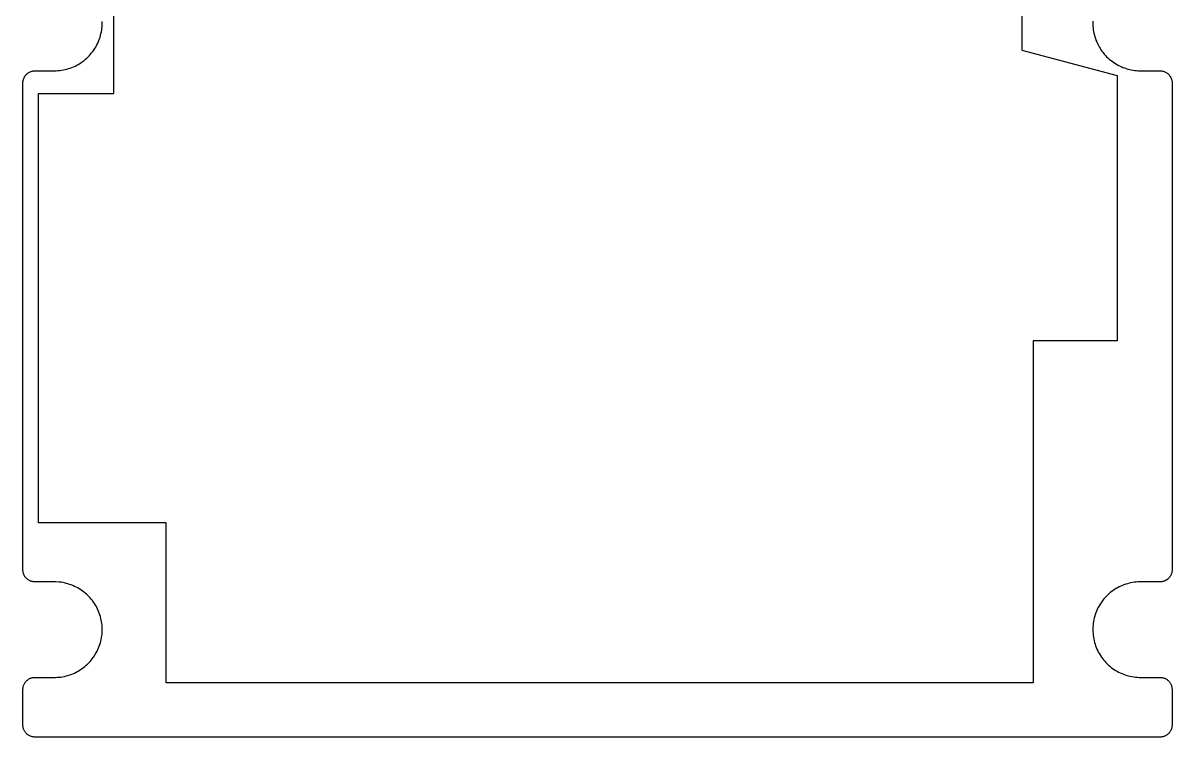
# Model space of a CAD drawing. Extents: x 14 to 158, y 771 to 1204.
# Drawn here: x 14 to 158.5, y 771.1 to 860.8 of the extents above; entities that cross this region are included whole.
import ezdxf

# ---------------------------------------------------------------- set-up
doc = ezdxf.new("R2010")
doc.units = 0

msp = doc.modelspace()

# ---------------------------------------------------------------- linework, layer by layer
at = {"layer": 'Middle'}
for p, q in [((139.565, 899.939), (139.565, 857.419)), ((25.4381, 851.978), (25.4381, 869.35)), ((23.971104, 860.596983), (23.9711, 861.042)), ((148.507378, 861.091816), (148.508, 860.648)), ((23.769354, 859.282452), (23.819792, 859.499971)), ((23.819792, 859.499971), (23.867082, 859.717482)), ((23.867082, 859.717482), (23.908078, 859.93814)), ((23.908078, 859.93814), (23.930189, 860.155659)), ((23.930189, 860.155659), (23.955368, 860.379472)), ((23.955368, 860.379472), (23.971104, 860.596983)), ((148.508, 860.648), (148.523737, 860.430489)), ((148.523737, 860.430489), (148.539473, 860.20352)), ((148.539473, 860.20352), (148.564651, 859.986009)), ((148.564651, 859.986009), (148.646618, 859.550988)), ((148.646618, 859.550988), (148.70335, 859.333469)), ((23.268215, 858.024669), (23.375401, 858.232722)), ((23.375401, 858.232722), (23.469965, 858.434472)), ((23.469965, 858.434472), (23.56139, 858.64568)), ((23.56139, 858.64568), (23.633859, 858.853733)), ((23.633859, 858.853733), (23.706328, 859.064941)), ((23.706328, 859.064941), (23.769354, 859.282452)), ((148.70335, 859.333469), (148.756935, 859.112811)), ((148.756935, 859.112811), (148.832551, 858.90475)), ((148.832551, 858.90475), (148.905101, 858.69355)), ((148.905101, 858.69355), (148.993362, 858.485489)), ((148.993362, 858.485489), (149.081632, 858.274281)), ((149.081632, 858.274281), (149.289685, 857.870781)), ((22.196422, 856.580897), (22.357193, 856.741668)), ((22.357193, 856.741668), (22.502203, 856.911889)), ((22.502203, 856.911889), (22.647205, 857.07897)), ((22.647205, 857.07897), (22.785912, 857.258649)), ((22.785912, 857.258649), (22.915153, 857.441483)), ((22.915153, 857.441483), (23.044402, 857.627472)), ((23.044402, 857.627472), (23.164193, 857.829222)), ((23.164193, 857.829222), (23.268215, 858.024669)), ((139.565, 857.419), (151.5702, 854.244)), ((149.289685, 857.870781), (149.412623, 857.678489)), ((149.412623, 857.678489), (149.532414, 857.48305)), ((149.532414, 857.48305), (149.661663, 857.297061)), ((149.661663, 857.297061), (149.800362, 857.12053)), ((149.800362, 857.12053), (149.945372, 856.943999)), ((149.945372, 856.943999), (150.090382, 856.77377)), ((150.090382, 856.77377), (150.244842, 856.612999)), ((150.244842, 856.612999), (150.405613, 856.458531)), ((19.750203, 855.111924), (19.961411, 855.174951)), ((19.961411, 855.174951), (20.169464, 855.25691)), ((20.169464, 855.25691), (20.572964, 855.433441)), ((20.572964, 855.433441), (20.768411, 855.531168)), ((20.768411, 855.531168), (20.960703, 855.644648)), ((20.960703, 855.644648), (21.15615, 855.754981)), ((21.15615, 855.754981), (21.342139, 855.877919)), ((21.342139, 855.877919), (21.695201, 856.136417)), ((21.695201, 856.136417), (21.87488, 856.281419)), ((21.87488, 856.281419), (22.035651, 856.426429)), ((22.035651, 856.426429), (22.196422, 856.580897)), ((150.405613, 856.458531), (150.572686, 856.313529)), ((150.572686, 856.313529), (150.742915, 856.168519)), ((150.742915, 856.168519), (150.922602, 856.029812)), ((150.922602, 856.029812), (151.099133, 855.903718)), ((151.099133, 855.903718), (151.285122, 855.78078)), ((151.285122, 855.78078), (151.471111, 855.6673)), ((151.471111, 855.6673), (151.663403, 855.553812)), ((151.663403, 855.553812), (151.865153, 855.45924)), ((151.865153, 855.45924), (152.066903, 855.36152)), ((152.066903, 855.36152), (152.268653, 855.27325)), ((152.268653, 855.27325), (152.479861, 855.200782)), ((152.479861, 855.200782), (152.687914, 855.128313)), ((14.038378, 853.64322), (14.063557, 853.722064)), ((14.063557, 853.722064), (14.085588, 853.804023)), ((14.085588, 853.804023), (14.110766, 853.885982)), ((14.110766, 853.885982), (14.14232, 853.958532)), ((14.14232, 853.958532), (14.183316, 854.037295)), ((14.183316, 854.037295), (14.224311, 854.109844)), ((14.224311, 854.109844), (14.265307, 854.176018)), ((14.265307, 854.176018), (14.312597, 854.248487)), ((14.312597, 854.248487), (14.369329, 854.311513)), ((14.369329, 854.311513), (14.426061, 854.377687)), ((14.426061, 854.377687), (14.482793, 854.434419)), ((14.482793, 854.434419), (14.54582, 854.491152)), ((14.54582, 854.491152), (14.611994, 854.544736)), ((14.611994, 854.544736), (14.684463, 854.595174)), ((14.684463, 854.595174), (14.756931, 854.636169)), ((14.756931, 854.636169), (14.8294, 854.674018)), ((14.8294, 854.674018), (14.901868, 854.715013)), ((14.901868, 854.715013), (14.980712, 854.746567)), ((14.980712, 854.746567), (15.053181, 854.771745)), ((15.053181, 854.771745), (15.13514, 854.796924)), ((15.13514, 854.796924), (15.217099, 854.81266)), ((15.217099, 854.81266), (15.305368, 854.828397)), ((15.305368, 854.828397), (15.384132, 854.837839)), ((15.384132, 854.837839), (15.466099, 854.844295)), ((15.466099, 854.844295), (18.2024, 854.844)), ((18.2024, 854.844), (18.426213, 854.859737)), ((18.426213, 854.859737), (18.653182, 854.875473)), ((18.653182, 854.875473), (18.870701, 854.910174)), ((18.870701, 854.910174), (19.09767, 854.948022)), ((19.09767, 854.948022), (19.315181, 854.989018)), ((19.315181, 854.989018), (19.532692, 855.04575)), ((19.532692, 855.04575), (19.750203, 855.111924)), ((151.5702, 854.244), (151.57, 820.937)), ((152.687914, 855.128313), (152.899122, 855.062139)), ((152.899122, 855.062139), (153.116633, 855.005407)), ((153.116633, 855.005407), (153.334144, 854.958117)), ((153.334144, 854.958117), (153.561113, 854.917121)), ((153.561113, 854.917121), (153.778624, 854.885568)), ((153.778624, 854.885568), (154.002437, 854.860389)), ((154.002437, 854.860389), (154.229406, 854.844653)), ((154.229406, 854.844653), (156.997, 854.844)), ((156.997, 854.844), (157.08527, 854.837544)), ((157.08527, 854.837544), (157.167229, 854.828102)), ((157.167229, 854.828102), (157.25549, 854.812366)), ((157.25549, 854.812366), (157.337457, 854.796629)), ((157.337457, 854.796629), (157.41622, 854.771451)), ((157.41622, 854.771451), (157.48877, 854.746272)), ((157.48877, 854.746272), (157.570729, 854.714719)), ((157.570729, 854.714719), (157.643197, 854.683165)), ((157.643197, 854.683165), (157.725164, 854.642169)), ((157.725164, 854.642169), (157.788191, 854.594879)), ((157.788191, 854.594879), (157.860659, 854.544442)), ((157.860659, 854.544442), (157.926833, 854.497151)), ((157.926833, 854.497151), (157.98986, 854.440419)), ((157.98986, 854.440419), (158.046592, 854.377393)), ((158.046592, 854.377393), (158.112766, 854.320661)), ((158.112766, 854.320661), (158.160056, 854.254487)), ((158.160056, 854.254487), (158.207347, 854.181937)), ((158.207347, 854.181937), (158.257784, 854.109469)), ((158.257784, 854.109469), (158.295632, 854.036919)), ((158.295632, 854.036919), (158.330333, 853.964451)), ((158.330333, 853.964451), (158.368182, 853.891982)), ((158.368182, 853.891982), (158.39336, 853.810015)), ((158.39336, 853.810015), (158.418539, 853.731252)), ((158.418539, 853.731252), (158.434275, 853.649293)), ((14.0132, 853.473), (14.028936, 853.561262)), ((14.013235, 792.020712), (14.0132, 853.473)), ((14.028936, 853.561262), (14.038378, 853.64322)), ((158.434275, 853.649293), (158.450012, 853.570449)), ((158.450012, 853.570449), (158.465748, 853.482179)), ((158.465748, 853.482179), (158.465, 792.028)), ((15.9626, 798.05), (15.9626, 851.978)), ((15.9626, 851.978), (25.4381, 851.978)), ((151.57, 820.937), (141.003, 820.937)), ((141.003, 820.937), (141.003, 777.961)), ((32.0095, 798.05), (15.9626, 798.05)), ((32.0095, 777.961), (32.0095, 798.05)), ((14.022677, 791.938753), (14.013235, 792.020712)), ((14.038414, 791.850484), (14.022677, 791.938753)), ((14.05415, 791.768525), (14.038414, 791.850484)), ((14.079328, 791.689681), (14.05415, 791.768525)), ((14.10136, 791.607722), (14.079328, 791.689681)), ((14.136061, 791.535253), (14.10136, 791.607722)), ((158.376714, 791.618084), (158.345161, 791.545616)), ((158.401893, 791.696928), (158.376714, 791.618084)), ((158.423924, 791.778895), (158.401893, 791.696928)), ((158.43966, 791.857739), (158.423924, 791.778895)), ((158.458544, 791.949156), (158.43966, 791.857739)), ((158.465, 792.028), (158.458544, 791.949156)), ((14.173909, 791.462785), (14.136061, 791.535253)), ((14.214904, 791.380826), (14.173909, 791.462785)), ((14.2559, 791.317799), (14.214904, 791.380826)), ((14.30319, 791.245331), (14.2559, 791.317799)), ((14.359922, 791.179157), (14.30319, 791.245331)), ((14.41036, 791.11613), (14.359922, 791.179157)), ((14.473387, 791.059398), (14.41036, 791.11613)), ((14.539561, 791.002666), (14.473387, 791.059398)), ((14.602587, 790.945934), (14.539561, 791.002666)), ((14.668761, 790.898643), (14.602587, 790.945934)), ((14.74123, 790.848206), (14.668761, 790.898643)), ((14.813698, 790.810358), (14.74123, 790.848206)), ((14.886167, 790.775657), (14.813698, 790.810358)), ((14.965011, 790.744103), (14.886167, 790.775657)), ((15.04697, 790.712549), (14.965011, 790.744103)), ((15.119439, 790.687371), (15.04697, 790.712549)), ((15.2077, 790.671634), (15.119439, 790.687371)), ((15.289667, 790.655898), (15.2077, 790.671634)), ((15.36843, 790.646456), (15.289667, 790.655898)), ((15.4567, 790.64), (15.36843, 790.646456)), ((18.120385, 790.640099), (15.4567, 790.64)), ((18.574322, 790.608545), (18.120385, 790.640099)), ((18.798135, 790.583367), (18.574322, 790.608545)), ((19.233156, 790.501408), (18.798135, 790.583367)), ((19.453822, 790.454118), (19.233156, 790.501408)), ((19.671333, 790.387944), (19.453822, 790.454118)), ((19.879394, 790.324917), (19.671333, 790.387944)), ((20.090594, 790.252448), (19.879394, 790.324917)), ((20.298655, 790.17049), (20.090594, 790.252448)), ((20.500405, 790.075917), (20.298655, 790.17049)), ((152.227279, 790.187176), (152.019218, 790.098914)), ((152.429029, 790.269134), (152.227279, 790.187176)), ((152.640229, 790.341603), (152.429029, 790.269134)), ((152.857748, 790.407777), (152.640229, 790.341603)), ((153.068948, 790.461362), (152.857748, 790.407777)), ((153.292769, 790.511799), (153.068948, 790.461362)), ((153.51028, 790.552795), (153.292769, 790.511799)), ((153.727791, 790.590643), (153.51028, 790.552795)), ((153.95476, 790.615822), (153.727791, 790.590643)), ((154.181729, 790.631558), (153.95476, 790.615822)), ((154.415, 790.641), (154.181729, 790.631558)), ((157.037013, 790.640969), (154.415, 790.641)), ((157.11898, 790.647425), (157.037013, 790.640969)), ((157.197743, 790.656867), (157.11898, 790.647425)), ((157.286013, 790.672603), (157.197743, 790.656867)), ((157.367972, 790.68834), (157.286013, 790.672603)), ((157.449931, 790.713518), (157.367972, 790.68834)), ((157.52248, 790.745072), (157.449931, 790.713518)), ((157.601243, 790.776626), (157.52248, 790.745072)), ((157.818754, 790.899564), (157.601243, 790.776626)), ((157.884928, 790.956296), (157.818754, 790.899564)), ((157.947955, 791.003586), (157.884928, 790.956296)), ((158.014129, 791.060318), (157.947955, 791.003586)), ((158.070861, 791.123345), (158.014129, 791.060318)), ((158.127593, 791.189519), (158.070861, 791.123345)), ((158.174884, 791.252546), (158.127593, 791.189519)), ((158.222174, 791.31872), (158.174884, 791.252546)), ((158.272611, 791.391188), (158.222174, 791.31872)), ((158.313607, 791.463657), (158.272611, 791.391188)), ((158.345161, 791.545616), (158.313607, 791.463657)), ((20.702155, 789.978198), (20.500405, 790.075917)), ((20.897594, 789.88047), (20.702155, 789.978198)), ((21.089894, 789.76699), (20.897594, 789.88047)), ((21.275875, 789.647199), (21.089894, 789.76699)), ((21.461864, 789.517958), (21.275875, 789.647199)), ((21.638395, 789.388709), (21.461864, 789.517958)), ((21.808624, 789.250002), (21.638395, 789.388709)), ((21.978853, 789.105), (21.808624, 789.250002)), ((22.139624, 788.953688), (21.978853, 789.105)), ((22.300395, 788.792917), (22.139624, 788.953688)), ((22.454855, 788.628991), (22.300395, 788.792917)), ((150.209779, 788.831666), (150.058466, 788.670895)), ((150.370541, 788.986134), (150.209779, 788.831666)), ((150.54077, 789.140602), (150.370541, 788.986134)), ((150.710999, 789.285604), (150.54077, 789.140602)), ((150.881228, 789.421156), (150.710999, 789.285604)), ((151.057759, 789.550405), (150.881228, 789.421156)), ((151.243748, 789.673343), (151.057759, 789.550405)), ((151.429729, 789.793134), (151.243748, 789.673343)), ((151.622029, 789.897164), (151.429729, 789.793134)), ((151.823779, 790.004342), (151.622029, 789.897164)), ((152.019218, 790.098914), (151.823779, 790.004342)), ((22.599865, 788.461918), (22.454855, 788.628991)), ((22.738564, 788.282239), (22.599865, 788.461918)), ((22.874116, 788.105708), (22.738564, 788.282239)), ((23.003365, 787.913408), (22.874116, 788.105708)), ((23.123156, 787.717969), (23.003365, 787.913408)), ((23.236636, 787.525677), (23.123156, 787.717969)), ((23.343814, 787.323927), (23.236636, 787.525677)), ((23.438386, 787.112719), (23.343814, 787.323927)), ((149.160041, 787.362676), (149.065477, 787.160926)), ((149.267227, 787.564426), (149.160041, 787.362676)), ((149.38701, 787.766176), (149.267227, 787.564426)), ((149.509956, 787.952165), (149.38701, 787.766176)), ((149.639197, 788.147612), (149.509956, 787.952165)), ((149.774749, 788.324143), (149.639197, 788.147612)), ((149.913456, 788.500674), (149.774749, 788.324143)), ((150.058466, 788.670895), (149.913456, 788.500674)), ((23.526656, 786.910969), (23.438386, 787.112719)), ((23.608615, 786.702908), (23.526656, 786.910969)), ((23.681083, 786.48225), (23.608615, 786.702908)), ((23.747257, 786.274189), (23.681083, 786.48225)), ((23.800842, 786.056678), (23.747257, 786.274189)), ((23.85128, 785.839167), (23.800842, 786.056678)), ((23.892275, 785.618501), (23.85128, 785.839167)), ((148.636831, 785.887382), (148.595835, 785.669863)), ((148.684121, 786.104893), (148.636831, 785.887382)), ((148.750295, 786.322404), (148.684121, 786.104893)), ((148.813321, 786.533612), (148.750295, 786.322404)), ((148.88579, 786.741665), (148.813321, 786.533612)), ((148.967749, 786.952873), (148.88579, 786.741665)), ((149.065477, 787.160926), (148.967749, 786.952873)), ((23.923829, 785.40099), (23.892275, 785.618501)), ((23.949008, 785.177177), (23.923829, 785.40099)), ((23.964744, 784.959666), (23.949008, 785.177177)), ((23.9712, 784.739), (23.964744, 784.959666)), ((23.964746, 784.298337), (23.971202, 784.515848)), ((23.971202, 784.515848), (23.9712, 784.739)), ((148.507549, 784.790361), (148.507, 784.563)), ((148.507, 784.563), (148.516442, 784.345489)), ((148.516991, 785.007872), (148.507549, 784.790361)), ((148.532728, 785.225383), (148.516991, 785.007872)), ((148.564281, 785.452352), (148.532728, 785.225383)), ((148.595835, 785.669863), (148.564281, 785.452352)), ((23.671644, 782.772597), (23.737818, 782.98065)), ((23.737818, 782.98065), (23.800844, 783.198161)), ((23.800844, 783.198161), (23.851282, 783.418827)), ((23.851282, 783.418827), (23.892277, 783.636338)), ((23.892277, 783.636338), (23.923831, 783.853849)), ((23.923831, 783.853849), (23.94901, 784.071368)), ((23.94901, 784.071368), (23.964746, 784.298337)), ((148.516442, 784.345489), (148.532178, 784.11852)), ((148.532178, 784.11852), (148.547915, 783.901009)), ((148.547915, 783.901009), (148.579469, 783.683498)), ((148.579469, 783.683498), (148.620464, 783.465987)), ((148.620464, 783.465987), (148.667754, 783.248468)), ((148.667754, 783.248468), (148.724487, 783.030957)), ((148.724487, 783.030957), (148.790661, 782.813446)), ((22.987591, 781.344586), (23.107382, 781.536878)), ((23.107382, 781.536878), (23.220862, 781.732325)), ((23.220862, 781.732325), (23.33435, 781.934075)), ((23.33435, 781.934075), (23.43207, 782.142128)), ((23.43207, 782.142128), (23.520331, 782.343878)), ((23.520331, 782.343878), (23.599175, 782.555086)), ((23.599175, 782.555086), (23.671644, 782.772597)), ((148.790661, 782.813446), (148.86321, 782.602238)), ((148.86321, 782.602238), (148.941973, 782.39103)), ((148.941973, 782.39103), (149.03339, 782.182977)), ((149.03339, 782.182977), (149.127962, 781.981227)), ((149.127962, 781.981227), (149.23514, 781.779477)), ((149.23514, 781.779477), (149.345473, 781.577727)), ((149.345473, 781.577727), (149.468419, 781.38228)), ((21.792851, 780.011148), (21.96308, 780.15615)), ((21.96308, 780.15615), (22.123851, 780.30116)), ((22.123851, 780.30116), (22.284613, 780.465086)), ((22.284613, 780.465086), (22.439081, 780.625848)), ((22.439081, 780.625848), (22.584091, 780.796077)), ((22.584091, 780.796077), (22.719643, 780.972608)), ((22.719643, 780.972608), (22.858342, 781.158597)), ((22.858342, 781.158597), (22.987591, 781.344586)), ((149.468419, 781.38228), (149.588202, 781.199446)), ((149.588202, 781.199446), (149.726909, 781.013457)), ((149.726909, 781.013457), (149.862461, 780.833778)), ((149.862461, 780.833778), (150.007471, 780.666705)), ((150.007471, 780.666705), (150.161931, 780.496476)), ((150.161931, 780.496476), (150.316399, 780.342008)), ((150.316399, 780.342008), (150.47717, 780.190696)), ((150.47717, 780.190696), (150.647391, 780.045686)), ((15.160317, 778.59887), (15.239161, 778.614607)), ((15.239161, 778.614607), (15.32112, 778.624048)), ((15.32112, 778.624048), (15.409381, 778.63349)), ((15.409381, 778.63349), (15.491348, 778.639946)), ((15.491348, 778.639946), (18.0983, 778.64)), ((18.0983, 778.64), (18.322121, 778.649442)), ((18.322121, 778.649442), (18.54909, 778.665178)), ((18.54909, 778.665178), (18.776059, 778.687209)), ((18.776059, 778.687209), (18.999872, 778.728205)), ((18.999872, 778.728205), (19.217383, 778.769201)), ((19.217383, 778.769201), (19.434894, 778.816491)), ((19.434894, 778.816491), (19.65556, 778.873223)), ((19.65556, 778.873223), (19.863613, 778.945692)), ((19.863613, 778.945692), (20.074821, 779.01816)), ((20.074821, 779.01816), (20.282882, 779.100119)), ((20.282882, 779.100119), (20.484632, 779.188381)), ((20.484632, 779.188381), (20.680071, 779.286108)), ((20.680071, 779.286108), (20.881821, 779.39013)), ((20.881821, 779.39013), (21.06781, 779.49416)), ((21.06781, 779.49416), (21.260102, 779.617098)), ((21.260102, 779.617098), (21.436633, 779.736889)), ((21.436633, 779.736889), (21.622622, 779.875596)), ((21.622622, 779.875596), (21.792851, 780.011148)), ((150.647391, 780.045686), (150.823922, 779.897529)), ((150.823922, 779.897529), (151.000453, 779.76828)), ((151.000453, 779.76828), (151.176984, 779.642186)), ((151.176984, 779.642186), (151.362973, 779.519248)), ((151.362973, 779.519248), (151.55842, 779.415218)), ((151.55842, 779.415218), (151.750712, 779.311196)), ((151.750712, 779.311196), (151.952462, 779.204018)), ((151.952462, 779.204018), (152.154212, 779.115748)), ((152.154212, 779.115748), (152.355962, 779.036904)), ((152.355962, 779.036904), (152.56717, 778.954946)), ((152.56717, 778.954946), (152.784681, 778.888772)), ((152.784681, 778.888772), (152.992734, 778.835187)), ((152.992734, 778.835187), (153.2134, 778.778455)), ((153.2134, 778.778455), (153.430911, 778.737459)), ((153.430911, 778.737459), (153.654732, 778.696463)), ((153.654732, 778.696463), (153.881701, 778.671285)), ((153.881701, 778.671285), (154.10867, 778.649254)), ((154.10867, 778.649254), (154.332483, 778.639812)), ((154.332483, 778.639812), (156.981, 778.64)), ((156.981, 778.64), (157.062959, 778.633544)), ((157.062959, 778.633544), (157.141803, 778.624102)), ((157.141803, 778.624102), (157.230064, 778.61466)), ((157.230064, 778.61466), (157.312031, 778.598924)), ((14.0129, 777.212), (14.022342, 777.293959)), ((14.012945, 772.555762), (14.0129, 777.212)), ((14.022342, 777.293959), (14.028798, 777.382221)), ((14.028798, 777.382221), (14.044534, 777.461064)), ((14.044534, 777.461064), (14.094972, 777.624982)), ((14.094972, 777.624982), (14.117003, 777.697451)), ((14.117003, 777.697451), (14.151704, 777.776295)), ((14.151704, 777.776295), (14.189552, 777.848764)), ((14.189552, 777.848764), (14.230548, 777.921232)), ((14.230548, 777.921232), (14.280985, 777.993701)), ((14.280985, 777.993701), (14.328276, 778.059875)), ((14.328276, 778.059875), (14.385008, 778.122901)), ((14.385008, 778.122901), (14.44174, 778.189075)), ((14.44174, 778.189075), (14.498472, 778.245808)), ((14.498472, 778.245808), (14.561499, 778.30254)), ((14.561499, 778.30254), (14.633967, 778.34983)), ((14.633967, 778.34983), (14.700141, 778.39712)), ((14.700141, 778.39712), (14.77261, 778.447558)), ((14.77261, 778.447558), (14.845078, 778.479111)), ((14.845078, 778.479111), (14.923922, 778.520107)), ((14.923922, 778.520107), (14.996391, 778.551661)), ((14.996391, 778.551661), (15.078358, 778.576839)), ((15.078358, 778.576839), (15.160317, 778.59887)), ((141.003, 777.961), (32.0095, 777.961)), ((157.312031, 778.598924), (157.39399, 778.576893)), ((157.39399, 778.576893), (157.472834, 778.551714)), ((157.472834, 778.551714), (157.545303, 778.520161)), ((157.545303, 778.520161), (157.627262, 778.48546)), ((157.627262, 778.48546), (157.699811, 778.447611)), ((157.699811, 778.447611), (157.77228, 778.406616)), ((157.77228, 778.406616), (157.844748, 778.356178)), ((157.844748, 778.356178), (157.910922, 778.308888)), ((157.910922, 778.308888), (157.973949, 778.252156)), ((157.973949, 778.252156), (158.09374, 778.132365)), ((158.09374, 778.132365), (158.144177, 778.066191)), ((158.144177, 778.066191), (158.200909, 778.003164)), ((158.200909, 778.003164), (158.238758, 777.930696)), ((158.238758, 777.930696), (158.289195, 777.858227)), ((158.289195, 777.858227), (158.320749, 777.785758)), ((158.320749, 777.785758), (158.352303, 777.703799)), ((158.352303, 777.703799), (158.387004, 777.631331)), ((158.387004, 777.631331), (158.409035, 777.549364)), ((158.409035, 777.549364), (158.434213, 777.47052)), ((158.434213, 777.47052), (158.44995, 777.388561)), ((158.44995, 777.388561), (158.459392, 777.300291)), ((158.459392, 777.300291), (158.465848, 777.221447)), ((158.465848, 777.221447), (158.466, 772.562)), ((14.022387, 772.4675), (14.012945, 772.555762)), ((14.053941, 772.303574), (14.022387, 772.4675)), ((14.069677, 772.22473), (14.053941, 772.303574)), ((14.094856, 772.142771), (14.069677, 772.22473)), ((14.126409, 772.070303), (14.094856, 772.142771)), ((14.157963, 771.991459), (14.126409, 772.070303)), ((14.198959, 771.91899), (14.157963, 771.991459)), ((14.246249, 771.846522), (14.198959, 771.91899)), ((14.287245, 771.780348), (14.246249, 771.846522)), ((14.343977, 771.707879), (14.287245, 771.780348)), ((14.400709, 771.644852), (14.343977, 771.707879)), ((14.457441, 771.58812), (14.400709, 771.644852)), ((14.514173, 771.521946), (14.457441, 771.58812)), ((14.5772, 771.474656), (14.514173, 771.521946)), ((14.649668, 771.424219), (14.5772, 771.474656)), ((14.722137, 771.376928), (14.649668, 771.424219)), ((157.835515, 771.424089), (157.763047, 771.376799)), ((157.901689, 771.474527), (157.835515, 771.424089)), ((157.964716, 771.531259), (157.901689, 771.474527)), ((158.03089, 771.587991), (157.964716, 771.531259)), ((158.087622, 771.651018), (158.03089, 771.587991)), ((158.144354, 771.717192), (158.087622, 771.651018)), ((158.191644, 771.780219), (158.144354, 771.717192)), ((158.238934, 771.852687), (158.191644, 771.780219)), ((158.320901, 771.997697), (158.238934, 771.852687)), ((158.352455, 772.079656), (158.320901, 771.997697)), ((158.387156, 772.152125), (158.352455, 772.079656)), ((158.409187, 772.230969), (158.387156, 772.152125)), ((158.434366, 772.312928), (158.409187, 772.230969)), ((158.450102, 772.394894), (158.434366, 772.312928)), ((158.459544, 772.483156), (158.450102, 772.394894)), ((158.466, 772.562), (158.459544, 772.483156)), ((14.788311, 771.335933), (14.722137, 771.376928)), ((14.87027, 771.294937), (14.788311, 771.335933)), ((14.942738, 771.263383), (14.87027, 771.294937)), ((15.021582, 771.23183), (14.942738, 771.263383)), ((15.103549, 771.206651), (15.021582, 771.23183)), ((15.182313, 771.18462), (15.103549, 771.206651)), ((15.26428, 771.168884), (15.182313, 771.18462)), ((15.346238, 771.159442), (15.26428, 771.168884)), ((15.4345, 771.15), (15.346238, 771.159442)), ((157.053734, 771.149895), (15.4345, 771.15)), ((157.142003, 771.159337), (157.053734, 771.149895)), ((157.223962, 771.168779), (157.142003, 771.159337)), ((157.305921, 771.19081), (157.223962, 771.168779)), ((157.384765, 771.206546), (157.305921, 771.19081)), ((157.466724, 771.231725), (157.384765, 771.206546)), ((157.545568, 771.263279), (157.466724, 771.231725)), ((157.618037, 771.294832), (157.545568, 771.263279)), ((157.763047, 771.376799), (157.618037, 771.294832))]:
    msp.add_line(p, q, dxfattribs=at)

doc.saveas('drawing.dxf')
